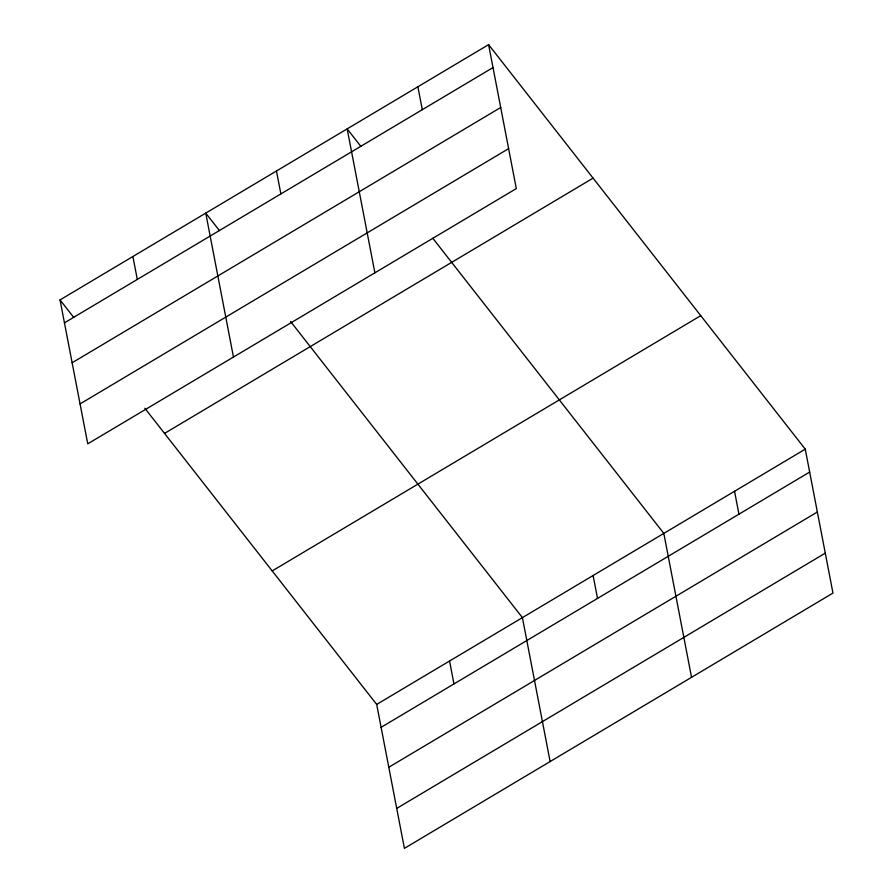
<?xml version="1.0" encoding="UTF-8"?>
<svg xmlns="http://www.w3.org/2000/svg" width="893" height="893" viewBox="0 0 893 893"><rect width="100%" height="100%" fill="white"/><g stroke="black" fill="none" stroke-linecap="round" stroke-linejoin="round"><path stroke-width="1.34" d="M488.594 44.65L516.31 188.579L87.748 443.843L60.032 299.914L488.594 44.65L805.252 449.157L832.968 593.086L404.406 848.35L376.69 704.421L144.833 408.235M64.452 322.831L493.003 67.567M72.143 362.759L500.694 107.495M80.057 403.915L508.619 148.64M164.535 433.406L593.086 178.131M272.198 570.928L700.748 315.664M376.69 704.421L805.252 449.157M381.099 727.337L809.661 472.062M388.79 767.266L817.352 512.002M396.715 808.411L825.277 553.147M360.872 146.396L347.165 128.882L374.881 272.823M432.826 238.297L663.823 533.389L691.539 677.318M219.455 230.628L205.747 213.126L233.464 357.055M290.538 321.447L522.405 617.632L550.121 761.562M60.032 299.914L73.739 317.417M734.537 491.273L738.946 514.189M593.108 575.505L597.529 598.422M417.879 86.766L422.289 109.683M449.547 661.021L453.957 683.938M276.462 171.009L280.871 193.915M132.89 256.525L137.299 279.431"/></g></svg>
